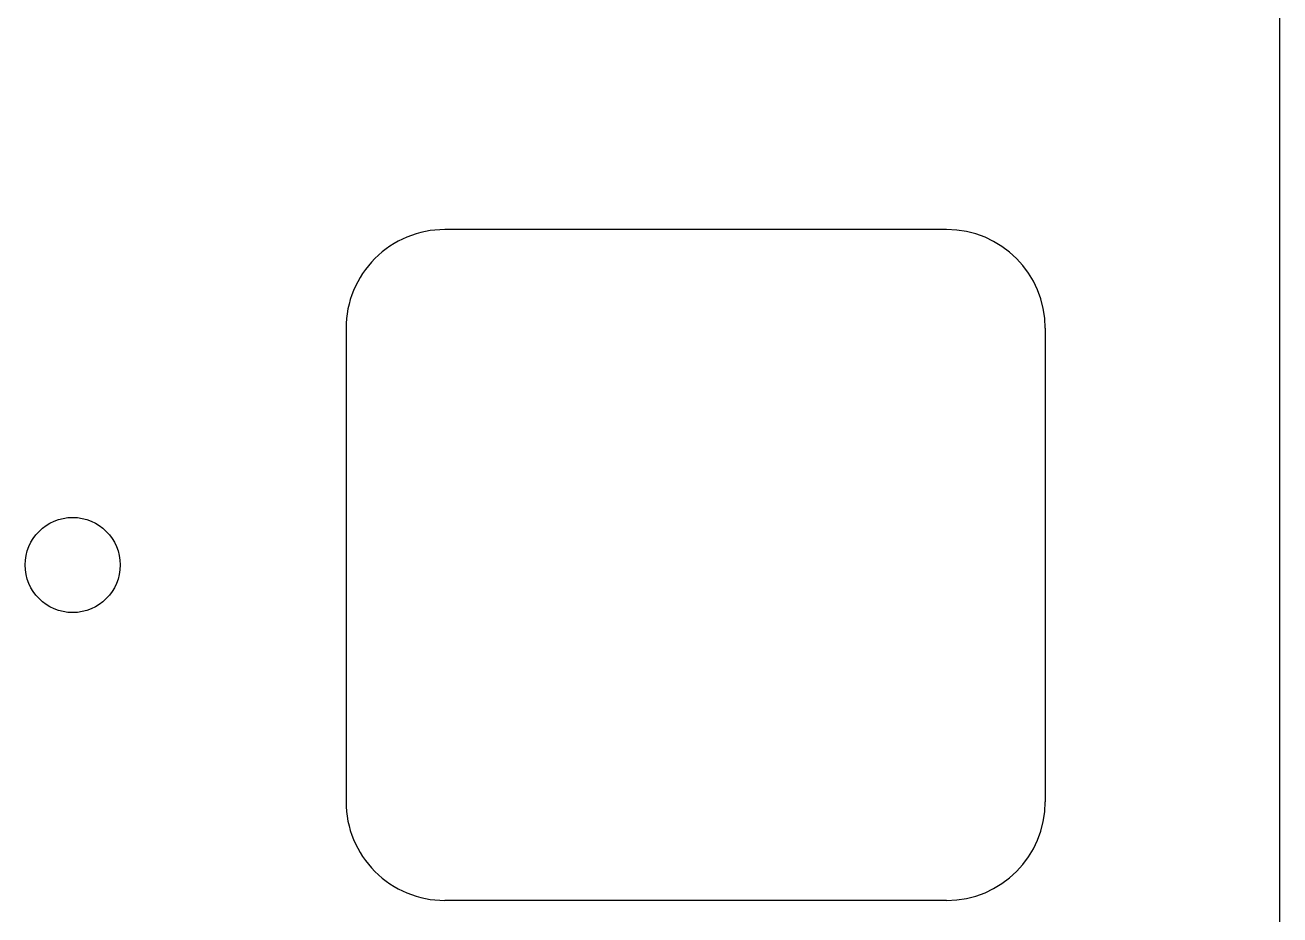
# Model space of a CAD drawing. Header units: millimetres. Extents: x -10 to 277, y -95 to 18.
# Drawn here: x 250.22 to 276.6, y -83.55 to -64.85 of the extents above; entities that cross this region are included whole.
import ezdxf

# ---------------------------------------------------------------- set-up
doc = ezdxf.new("R2010")
doc.units = ezdxf.units.MM
doc.header["$MEASUREMENT"] = 0
doc.layers.add('BLACK', color=7, linetype='CONTINUOUS')
doc.layers.add('Edge.Cuts', color=53, linetype='CONTINUOUS')

msp = doc.modelspace()

# ---------------------------------------------------------------- linework, layer by layer
at = {"layer": 'BLACK', "linetype": 'Continuous'}
for p, q in [((269.59375, -69.15), (259.043749, -69.15)), ((256.96875, -71.225), (256.96875, -81.175001)), ((271.66875, -71.225), (271.66875, -81.175)), ((269.59375, -83.25), (259.04375, -83.25))]:
    msp.add_line(p, q, dxfattribs=at)
at = {"layer": 'BLACK'}
msp.add_circle((251.221875, -76.2), 1, dxfattribs=at)
for centre, radius, start, end in [((259.043749, -71.224999), 2.074999, 90, 180.0000276), ((269.59375, -71.225), 2.075, 0, 90), ((259.043749, -81.175001), 2.074999, 180, 270.0000276), ((269.59375, -81.175), 2.075, 270, 0)]:
    msp.add_arc(centre, radius, start, end, dxfattribs=at)
at = {"layer": 'Edge.Cuts', "linetype": 'Continuous'}
msp.add_line((276.6, -93.226), (276.6, 16.026), dxfattribs=at)

doc.saveas('drawing.dxf')
